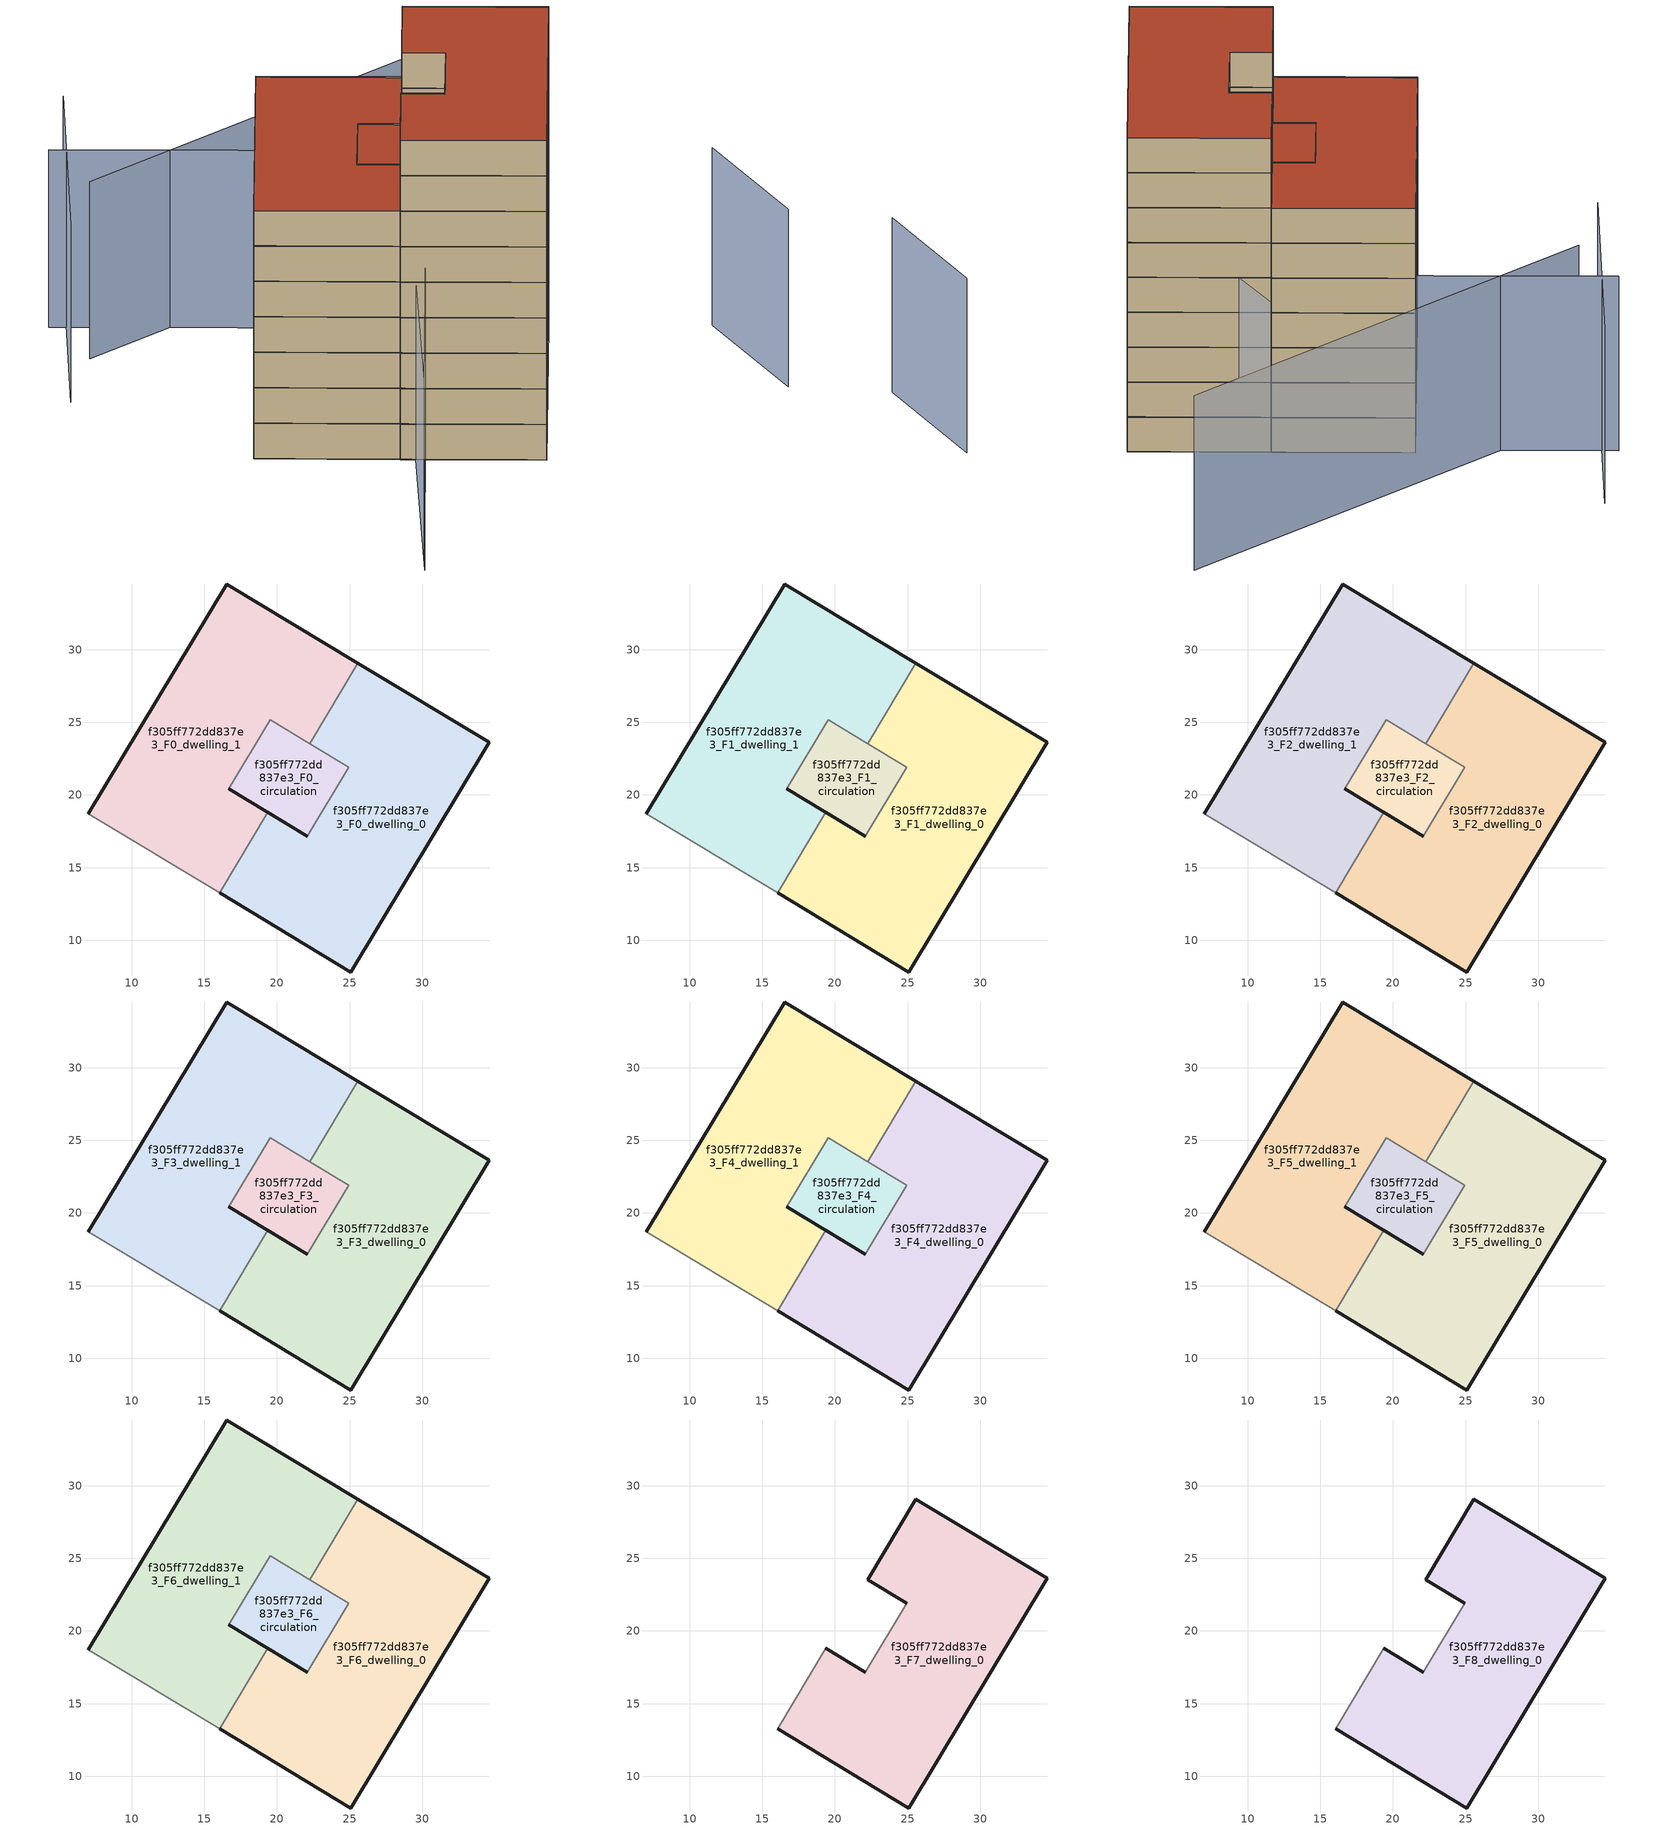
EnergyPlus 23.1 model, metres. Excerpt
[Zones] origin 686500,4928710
f305ff772dd837e3_F0_dwelling_0
 floor ground (EU_floor_Construction): 25.09,7.82 34.62,23.62 25.57,29.07 22.24,23.54 24.95,21.9 22.1,17.16 19.38,18.8 16.05,13.27 z0
 wall outside (EU_wall_Construction): 19.38,18.8 22.1,17.16 / 25.57,29.07 34.62,23.62 25.09,7.82 16.05,13.27 z0:3
 wall to f305ff772dd837e3_F0_dwelling_1 (EU_wall_Construction): 16.05,13.27 19.38,18.8 / 22.24,23.54 25.57,29.07 z0:3
 wall to f305ff772dd837e3_F0_circulation (EU_wall_Construction): 22.1,17.16 24.95,21.9 22.24,23.54 z0:3
f305ff772dd837e3_F0_dwelling_1
 floor ground (EU_floor_Construction): 19.38,18.8 16.67,20.43 19.53,25.17 22.24,23.54 25.57,29.07 16.53,34.52 7,18.72 16.05,13.27 z0
 wall outside (EU_wall_Construction): 7,18.72 16.53,34.52 25.57,29.07 z0:3
 wall adiabatic (EU_wall_Construction): 16.05,13.27 7,18.72 / 22.24,23.54 19.53,25.17 16.67,20.43 19.38,18.8 z0:3
f305ff772dd837e3_F0_circulation
 floor ground (EU_floor_Construction): 22.1,17.16 24.95,21.9 19.53,25.17 16.67,20.43 z0
 wall outside (EU_wall_Construction): 22.1,17.16 16.67,20.43 z0:3
 wall adiabatic (EU_wall_Construction): 19.53,25.18 22.24,23.54 / 16.67,20.43 19.53,25.17 z0:3
f305ff772dd837e3_F1_dwelling_0
 floor to f305ff772dd837e3_F0_dwelling_0 (EU_floor_Construction): 25.09,7.82 34.62,23.62 25.57,29.07 22.24,23.54 24.95,21.9 22.1,17.16 19.38,18.8 16.05,13.27 z3
 wall outside (EU_wall_Construction): 19.38,18.8 22.1,17.16 / 25.57,29.07 34.62,23.62 25.09,7.82 16.05,13.27 z3:6
 wall to f305ff772dd837e3_F1_dwelling_1 (EU_wall_Construction): 16.05,13.27 19.38,18.8 / 22.24,23.54 25.57,29.07 z3:6
 wall to f305ff772dd837e3_F1_circulation (EU_wall_Construction): 22.1,17.16 24.95,21.9 22.24,23.54 z3:6
f305ff772dd837e3_F1_dwelling_1
 floor to f305ff772dd837e3_F0_dwelling_1 (EU_floor_Construction): 19.38,18.8 16.67,20.43 19.53,25.17 22.24,23.54 25.57,29.07 16.53,34.52 7,18.72 16.05,13.27 z3
 wall outside (EU_wall_Construction): 7,18.72 16.53,34.52 25.57,29.07 z3:6
 wall adiabatic (EU_wall_Construction): 16.05,13.27 7,18.72 / 22.24,23.54 19.53,25.17 16.67,20.43 19.38,18.8 z3:6
f305ff772dd837e3_F1_circulation
 floor to f305ff772dd837e3_F0_circulation (EU_floor_Construction): 22.1,17.16 24.95,21.9 19.53,25.17 16.67,20.43 z3
 wall outside (EU_wall_Construction): 22.1,17.16 16.67,20.43 z3:6
 wall adiabatic (EU_wall_Construction): 19.53,25.18 22.24,23.54 / 16.67,20.43 19.53,25.17 z3:6
f305ff772dd837e3_F2_dwelling_0
 floor to f305ff772dd837e3_F1_dwelling_0 (EU_floor_Construction): 25.09,7.82 34.62,23.62 25.57,29.07 22.24,23.54 24.95,21.9 22.1,17.16 19.38,18.8 16.05,13.27 z6
 wall outside (EU_wall_Construction): 19.38,18.8 22.1,17.16 / 25.57,29.07 34.62,23.62 25.09,7.82 16.05,13.27 z6:9
 wall to f305ff772dd837e3_F2_dwelling_1 (EU_wall_Construction): 16.05,13.27 19.38,18.8 / 22.24,23.54 25.57,29.07 z6:9
 wall to f305ff772dd837e3_F2_circulation (EU_wall_Construction): 22.1,17.16 24.95,21.9 22.24,23.54 z6:9
f305ff772dd837e3_F2_dwelling_1
 floor to f305ff772dd837e3_F1_dwelling_1 (EU_floor_Construction): 19.38,18.8 16.67,20.43 19.53,25.17 22.24,23.54 25.57,29.07 16.53,34.52 7,18.72 16.05,13.27 z6
 wall outside (EU_wall_Construction): 7,18.72 16.53,34.52 25.57,29.07 z6:9
 wall adiabatic (EU_wall_Construction): 16.05,13.27 7,18.72 / 22.24,23.54 19.53,25.17 16.67,20.43 19.38,18.8 z6:9
f305ff772dd837e3_F2_circulation
 floor to f305ff772dd837e3_F1_circulation (EU_floor_Construction): 22.1,17.16 24.95,21.9 19.53,25.17 16.67,20.43 z6
 wall outside (EU_wall_Construction): 22.1,17.16 16.67,20.43 z6:9
 wall adiabatic (EU_wall_Construction): 19.53,25.18 22.24,23.54 / 16.67,20.43 19.53,25.17 z6:9
f305ff772dd837e3_F3_dwelling_0
 floor to f305ff772dd837e3_F2_dwelling_0 (EU_floor_Construction): 25.09,7.82 34.62,23.62 25.57,29.07 22.24,23.54 24.95,21.9 22.1,17.16 19.38,18.8 16.05,13.27 z9
 wall outside (EU_wall_Construction): 19.38,18.8 22.1,17.16 / 25.57,29.07 34.62,23.62 25.09,7.82 16.05,13.27 z9:12
 wall to f305ff772dd837e3_F3_dwelling_1 (EU_wall_Construction): 16.05,13.27 19.38,18.8 / 22.24,23.54 25.57,29.07 z9:12
 wall to f305ff772dd837e3_F3_circulation (EU_wall_Construction): 22.1,17.16 24.95,21.9 22.24,23.54 z9:12
f305ff772dd837e3_F3_dwelling_1
 floor to f305ff772dd837e3_F2_dwelling_1 (EU_floor_Construction): 19.38,18.8 16.67,20.43 19.53,25.17 22.24,23.54 25.57,29.07 16.53,34.52 7,18.72 16.05,13.27 z9
 wall outside (EU_wall_Construction): 7,18.72 16.53,34.52 25.57,29.07 z9:12
 wall adiabatic (EU_wall_Construction): 16.05,13.27 7,18.72 / 22.24,23.54 19.53,25.17 16.67,20.43 19.38,18.8 z9:12
f305ff772dd837e3_F3_circulation
 floor to f305ff772dd837e3_F2_circulation (EU_floor_Construction): 22.1,17.16 24.95,21.9 19.53,25.17 16.67,20.43 z9
 wall outside (EU_wall_Construction): 22.1,17.16 16.67,20.43 z9:12
 wall adiabatic (EU_wall_Construction): 19.53,25.18 22.24,23.54 / 16.67,20.43 19.53,25.17 z9:12
f305ff772dd837e3_F4_dwelling_0
 floor to f305ff772dd837e3_F3_dwelling_0 (EU_floor_Construction): 25.09,7.82 34.62,23.62 25.57,29.07 22.24,23.54 24.95,21.9 22.1,17.16 19.38,18.8 16.05,13.27 z12
 wall outside (EU_wall_Construction): 19.38,18.8 22.1,17.16 / 25.57,29.07 34.62,23.62 25.09,7.82 16.05,13.27 z12:15
 wall to f305ff772dd837e3_F4_dwelling_1 (EU_wall_Construction): 16.05,13.27 19.38,18.8 / 22.24,23.54 25.57,29.07 z12:15
 wall to f305ff772dd837e3_F4_circulation (EU_wall_Construction): 22.1,17.16 24.95,21.9 22.24,23.54 z12:15
f305ff772dd837e3_F4_dwelling_1
 floor to f305ff772dd837e3_F3_dwelling_1 (EU_floor_Construction): 19.38,18.8 16.67,20.43 19.53,25.17 22.24,23.54 25.57,29.07 16.53,34.52 7,18.72 16.05,13.27 z12
 wall outside (EU_wall_Construction): 7,18.72 16.53,34.52 25.57,29.07 z12:15
 wall adiabatic (EU_wall_Construction): 16.05,13.27 7,18.72 / 22.24,23.54 19.53,25.17 16.67,20.43 19.38,18.8 z12:15
f305ff772dd837e3_F4_circulation
 floor to f305ff772dd837e3_F3_circulation (EU_floor_Construction): 22.1,17.16 24.95,21.9 19.53,25.17 16.67,20.43 z12
 wall outside (EU_wall_Construction): 22.1,17.16 16.67,20.43 z12:15
 wall adiabatic (EU_wall_Construction): 19.53,25.18 22.24,23.54 / 16.67,20.43 19.53,25.17 z12:15
f305ff772dd837e3_F5_dwelling_0
 floor to f305ff772dd837e3_F4_dwelling_0 (EU_floor_Construction): 25.09,7.82 34.62,23.62 25.57,29.07 22.24,23.54 24.95,21.9 22.1,17.16 19.38,18.8 16.05,13.27 z15
 wall outside (EU_wall_Construction): 19.38,18.8 22.1,17.16 / 25.57,29.07 34.62,23.62 25.09,7.82 16.05,13.27 z15:18
 wall to f305ff772dd837e3_F5_dwelling_1 (EU_wall_Construction): 16.05,13.27 19.38,18.8 / 22.24,23.54 25.57,29.07 z15:18
 wall to f305ff772dd837e3_F5_circulation (EU_wall_Construction): 22.1,17.16 24.95,21.9 22.24,23.54 z15:18
f305ff772dd837e3_F5_dwelling_1
 floor to f305ff772dd837e3_F4_dwelling_1 (EU_floor_Construction): 19.38,18.8 16.67,20.43 19.53,25.17 22.24,23.54 25.57,29.07 16.53,34.52 7,18.72 16.05,13.27 z15
 wall outside (EU_wall_Construction): 7,18.72 16.53,34.52 25.57,29.07 z15:18
 wall adiabatic (EU_wall_Construction): 16.05,13.27 7,18.72 / 22.24,23.54 19.53,25.17 16.67,20.43 19.38,18.8 z15:18
f305ff772dd837e3_F5_circulation
 floor to f305ff772dd837e3_F4_circulation (EU_floor_Construction): 22.1,17.16 24.95,21.9 19.53,25.17 16.67,20.43 z15
 wall outside (EU_wall_Construction): 22.1,17.16 16.67,20.43 z15:18
 wall adiabatic (EU_wall_Construction): 19.53,25.18 22.24,23.54 / 16.67,20.43 19.53,25.17 z15:18
f305ff772dd837e3_F6_dwelling_0
 floor to f305ff772dd837e3_F5_dwelling_0 (EU_floor_Construction): 25.09,7.82 34.62,23.62 25.57,29.07 22.24,23.54 24.95,21.9 22.1,17.16 19.38,18.8 16.05,13.27 z18
 wall outside (EU_wall_Construction): 19.38,18.8 22.1,17.16 / 25.57,29.07 34.62,23.62 25.09,7.82 16.05,13.27 z18:21
 wall to f305ff772dd837e3_F6_dwelling_1 (EU_wall_Construction): 16.05,13.27 19.38,18.8 / 22.24,23.54 25.57,29.07 z18:21
 wall to f305ff772dd837e3_F6_circulation (EU_wall_Construction): 22.1,17.16 24.95,21.9 22.24,23.54 z18:21
f305ff772dd837e3_F6_dwelling_1
 floor to f305ff772dd837e3_F5_dwelling_1 (EU_floor_Construction): 19.38,18.8 16.67,20.43 19.53,25.17 22.24,23.54 25.57,29.07 16.53,34.52 7,18.72 16.05,13.27 z18
 wall outside (EU_wall_Construction): 7,18.72 16.53,34.52 25.57,29.07 z18:21
 wall adiabatic (EU_wall_Construction): 16.05,13.27 7,18.72 / 22.24,23.54 19.53,25.17 16.67,20.43 19.38,18.8 z18:21
 roof outside (EU_roof_Construction): 25.57,29.07 22.24,23.54 19.53,25.17 16.67,20.43 19.38,18.8 16.05,13.27 7,18.72 16.53,34.52 z21
f305ff772dd837e3_F6_circulation
 floor to f305ff772dd837e3_F5_circulation (EU_floor_Construction): 22.1,17.16 24.95,21.9 19.53,25.17 16.67,20.43 z18
 wall outside (EU_wall_Construction): 22.1,17.16 16.67,20.43 z18:21
 wall adiabatic (EU_wall_Construction): 19.53,25.18 22.24,23.54 / 16.67,20.43 19.53,25.17 z18:21
 roof outside (EU_roof_Construction): 24.95,21.9 22.1,17.16 16.67,20.43 19.53,25.17 z21
f305ff772dd837e3_F7_dwelling_0
 floor to f305ff772dd837e3_F6_dwelling_0 (EU_floor_Construction): 25.09,7.82 34.62,23.62 25.57,29.07 22.24,23.54 24.95,21.9 22.1,17.16 19.38,18.8 16.05,13.27 z21
 wall outside (EU_wall_Construction): 19.38,18.8 22.1,17.16 / 24.95,21.9 22.24,23.54 25.57,29.07 34.62,23.62 25.09,7.82 16.05,13.27 z21:24
 wall adiabatic (EU_wall_Construction): 16.05,13.27 19.38,18.8 / 22.1,17.16 24.95,21.9 z21:24
f305ff772dd837e3_F8_dwelling_0
 floor to f305ff772dd837e3_F7_dwelling_0 (EU_floor_Construction): 25.09,7.82 34.62,23.62 25.57,29.07 22.24,23.54 24.95,21.9 22.1,17.16 19.38,18.8 16.05,13.27 z24
 wall outside (EU_wall_Construction): 19.38,18.8 22.1,17.16 / 24.95,21.9 22.24,23.54 25.57,29.07 34.62,23.62 25.09,7.82 16.05,13.27 z24:27
 wall adiabatic (EU_wall_Construction): 16.05,13.27 19.38,18.8 / 22.1,17.16 24.95,21.9 z24:27
 roof outside (EU_roof_Construction): 34.62,23.62 25.09,7.82 16.05,13.27 19.38,18.8 22.1,17.16 24.95,21.9 22.24,23.54 25.57,29.07 z27
shading: 9.83,-0.7 24.96,27.51 / 45.2,7.69 44.81,17.74 / 3.54,41.81 26.87,27.82 / 26.87,27.82 10.3,0.19 / 27.93,22.87 27.34,31.96 / 8.18,47.6 -0.37,32.14 / 38.81,40.33 3.85,36.56 z0:15
[Building]
EU S2 Campaign: North Axis=0; Terrain=City; Solar Distribution=FullExterior
[Site:Location]
Bologna: Latitude=44.5; Longitude=11.25; Time Zone=1; Elevation=37
[SizingPeriod:WeatherFileDays]
AnnualSizingPeriod: Begin Month=1; Begin Day of Month=1; End Month=12; End Day of Month=31; Day of Week for Start Day=Monday; Use Weather File Daylight Saving Period=No; Use Weather File Rain and Snow Indicators=No
[MATERIAL]
EU_InternalMass_Material: Roughness=MediumRough; Thickness=0.1; Conductivity=1; Density=1800; Specific Heat=900; Thermal Absorptance=0.9; Solar Absorptance=0.7; Visible Absorptance=0.7
[MATERIAL:NOMASS] Roughness=MediumRough; Thermal Absorptance=0.9; Solar Absorptance=0.7; Visible Absorptance=0.7
Name | Thermal Resistance
EU_wall_NoMass | 0.905828
EU_roof_NoMass | 0.37593
EU_floor_NoMass | 0.67114
[CONSTRUCTION]
EU_wall_Construction: EU_wall_NoMass
EU_roof_Construction: EU_roof_NoMass
EU_floor_Construction: EU_floor_NoMass
EU_InternalMass_Construction: EU_InternalMass_Material
[ZONE] Type=1; Multiplier=1; Ceiling Height=autocalculate; Floor Area=autocalculate; Part of Total Floor Area=Yes
Name | Volume
f305ff772dd837e3_F0_dwelling_0; f305ff772dd837e3_F1_dwelling_0; f305ff772dd837e3_F2_dwelling_0; f305ff772dd837e3_F3_dwelling_0; f305ff772dd837e3_F4_dwelling_0; f305ff772dd837e3_F5_dwelling_0; f305ff772dd837e3_F6_dwelling_0; f305ff772dd837e3_F7_dwelling_0; f305ff772dd837e3_F8_dwelling_0 | 531.949
f305ff772dd837e3_F0_dwelling_1 | 531.973
f305ff772dd837e3_F1_dwelling_1; f305ff772dd837e3_F2_dwelling_1; f305ff772dd837e3_F3_dwelling_1; f305ff772dd837e3_F4_dwelling_1; f305ff772dd837e3_F5_dwelling_1; f305ff772dd837e3_F6_dwelling_1 | 531.975
f305ff772dd837e3_F0_circulation | 105.215
f305ff772dd837e3_F1_circulation; f305ff772dd837e3_F2_circulation; f305ff772dd837e3_F3_circulation; f305ff772dd837e3_F4_circulation; f305ff772dd837e3_F5_circulation; f305ff772dd837e3_F6_circulation | 105.213
[INTERNALMASS] Construction=EU_InternalMass_Construction
Name | Zone or ZoneList | Surface Area
f305ff772dd837e3_F0_dwelling_0_EU_InternalMass | f305ff772dd837e3_F0_dwelling_0 | 177.315
f305ff772dd837e3_F0_dwelling_1_EU_InternalMass | f305ff772dd837e3_F0_dwelling_1 | 177.315
f305ff772dd837e3_F1_dwelling_0_EU_InternalMass | f305ff772dd837e3_F1_dwelling_0 | 177.315
f305ff772dd837e3_F1_dwelling_1_EU_InternalMass | f305ff772dd837e3_F1_dwelling_1 | 177.315
f305ff772dd837e3_F2_dwelling_0_EU_InternalMass | f305ff772dd837e3_F2_dwelling_0 | 177.315
f305ff772dd837e3_F2_dwelling_1_EU_InternalMass | f305ff772dd837e3_F2_dwelling_1 | 177.315
f305ff772dd837e3_F3_dwelling_0_EU_InternalMass | f305ff772dd837e3_F3_dwelling_0 | 177.315
f305ff772dd837e3_F3_dwelling_1_EU_InternalMass | f305ff772dd837e3_F3_dwelling_1 | 177.315
f305ff772dd837e3_F4_dwelling_0_EU_InternalMass | f305ff772dd837e3_F4_dwelling_0 | 177.315
f305ff772dd837e3_F4_dwelling_1_EU_InternalMass | f305ff772dd837e3_F4_dwelling_1 | 177.315
f305ff772dd837e3_F5_dwelling_0_EU_InternalMass | f305ff772dd837e3_F5_dwelling_0 | 177.315
f305ff772dd837e3_F5_dwelling_1_EU_InternalMass | f305ff772dd837e3_F5_dwelling_1 | 177.315
f305ff772dd837e3_F6_dwelling_0_EU_InternalMass | f305ff772dd837e3_F6_dwelling_0 | 177.315
f305ff772dd837e3_F6_dwelling_1_EU_InternalMass | f305ff772dd837e3_F6_dwelling_1 | 177.315
f305ff772dd837e3_F7_dwelling_0_EU_InternalMass | f305ff772dd837e3_F7_dwelling_0 | 390.152
f305ff772dd837e3_F8_dwelling_0_EU_InternalMass | f305ff772dd837e3_F8_dwelling_0 | 390.152
[OTHEREQUIPMENT] Fuel Type=Electricity; Design Level Calculation Method=Watts/Area; Power per Zone Floor Area=1; Fraction Latent=0; Fraction Radiant=0; Fraction Lost=0; Carbon Dioxide Generation Rate=0; EndUse Subcategory=EU_Step8_InternalGains
Name | Zone or ZoneList or Space or SpaceList | Schedule
EU_Step8_InternalGain_f305ff772dd837e3_F0_dwelling_0_f000 | f305ff772dd837e3_F0_dwelling_0 | EU_Step8_GainSchedule_f305ff772dd837e3_F0_dwelling_0_f000
EU_Step8_InternalGain_f305ff772dd837e3_F0_dwelling_1_f000 | f305ff772dd837e3_F0_dwelling_1 | EU_Step8_GainSchedule_f305ff772dd837e3_F0_dwelling_1_f000
EU_Step8_InternalGain_f305ff772dd837e3_F1_dwelling_0_f000 | f305ff772dd837e3_F1_dwelling_0 | EU_Step8_GainSchedule_f305ff772dd837e3_F1_dwelling_0_f000
EU_Step8_InternalGain_f305ff772dd837e3_F1_dwelling_1_f000 | f305ff772dd837e3_F1_dwelling_1 | EU_Step8_GainSchedule_f305ff772dd837e3_F1_dwelling_1_f000
EU_Step8_InternalGain_f305ff772dd837e3_F2_dwelling_0_f000 | f305ff772dd837e3_F2_dwelling_0 | EU_Step8_GainSchedule_f305ff772dd837e3_F2_dwelling_0_f000
EU_Step8_InternalGain_f305ff772dd837e3_F2_dwelling_1_f000 | f305ff772dd837e3_F2_dwelling_1 | EU_Step8_GainSchedule_f305ff772dd837e3_F2_dwelling_1_f000
EU_Step8_InternalGain_f305ff772dd837e3_F3_dwelling_0_f000 | f305ff772dd837e3_F3_dwelling_0 | EU_Step8_GainSchedule_f305ff772dd837e3_F3_dwelling_0_f000
EU_Step8_InternalGain_f305ff772dd837e3_F3_dwelling_1_f000 | f305ff772dd837e3_F3_dwelling_1 | EU_Step8_GainSchedule_f305ff772dd837e3_F3_dwelling_1_f000
EU_Step8_InternalGain_f305ff772dd837e3_F4_dwelling_0_f000 | f305ff772dd837e3_F4_dwelling_0 | EU_Step8_GainSchedule_f305ff772dd837e3_F4_dwelling_0_f000
EU_Step8_InternalGain_f305ff772dd837e3_F4_dwelling_1_f000 | f305ff772dd837e3_F4_dwelling_1 | EU_Step8_GainSchedule_f305ff772dd837e3_F4_dwelling_1_f000
EU_Step8_InternalGain_f305ff772dd837e3_F5_dwelling_0_f000 | f305ff772dd837e3_F5_dwelling_0 | EU_Step8_GainSchedule_f305ff772dd837e3_F5_dwelling_0_f000
EU_Step8_InternalGain_f305ff772dd837e3_F5_dwelling_1_f000 | f305ff772dd837e3_F5_dwelling_1 | EU_Step8_GainSchedule_f305ff772dd837e3_F5_dwelling_1_f000
EU_Step8_InternalGain_f305ff772dd837e3_F6_dwelling_0_f000 | f305ff772dd837e3_F6_dwelling_0 | EU_Step8_GainSchedule_f305ff772dd837e3_F6_dwelling_0_f000
EU_Step8_InternalGain_f305ff772dd837e3_F6_dwelling_1_f000 | f305ff772dd837e3_F6_dwelling_1 | EU_Step8_GainSchedule_f305ff772dd837e3_F6_dwelling_1_f000
EU_Step8_InternalGain_f305ff772dd837e3_F7_dwelling_0_f000 | f305ff772dd837e3_F7_dwelling_0 | EU_Step8_GainSchedule_f305ff772dd837e3_F7_dwelling_0_f000
EU_Step8_InternalGain_f305ff772dd837e3_F8_dwelling_0_f000 | f305ff772dd837e3_F8_dwelling_0 | EU_Step8_GainSchedule_f305ff772dd837e3_F8_dwelling_0_f000
[ZONEINFILTRATION:DESIGNFLOWRATE] Schedule=EU_AlwaysOn; Design Flow Rate Calculation Method=Flow/Area; Flow Rate per Floor Area=0.0005; Constant Term Coefficient=1; Temperature Term Coefficient=0; Velocity Term Coefficient=0; Velocity Squared Term Coefficient=0
Name | Zone or ZoneList or Space or SpaceList
EU_Circulation_Infiltration_f305ff772dd837e3_F0_circulation | f305ff772dd837e3_F0_circulation
EU_Circulation_Infiltration_f305ff772dd837e3_F1_circulation | f305ff772dd837e3_F1_circulation
EU_Circulation_Infiltration_f305ff772dd837e3_F2_circulation | f305ff772dd837e3_F2_circulation
EU_Circulation_Infiltration_f305ff772dd837e3_F3_circulation | f305ff772dd837e3_F3_circulation
EU_Circulation_Infiltration_f305ff772dd837e3_F4_circulation | f305ff772dd837e3_F4_circulation
EU_Circulation_Infiltration_f305ff772dd837e3_F5_circulation | f305ff772dd837e3_F5_circulation
EU_Circulation_Infiltration_f305ff772dd837e3_F6_circulation | f305ff772dd837e3_F6_circulation
[ZONEVENTILATION:DESIGNFLOWRATE] Schedule=EU_AlwaysOn; Design Flow Rate Calculation Method=AirChanges/Hour; Air Changes per Hour=0.73129; Ventilation Type=Natural; Fan Pressure Rise=0; Fan Total Efficiency=1; Constant Term Coefficient=1; Temperature Term Coefficient=0; Velocity Term Coefficient=0; Velocity Squared Term Coefficient=0; Minimum Indoor Temperature=-100; Maximum Indoor Temperature=100; Delta Temperature=-100; Minimum Outdoor Temperature=-100; Maximum Outdoor Temperature=100; Maximum Wind Speed=40
Name | Zone or ZoneList or Space or SpaceList
EU_ConstantAir_f305ff772dd837e3_F0_dwelling_0 | f305ff772dd837e3_F0_dwelling_0
EU_ConstantAir_f305ff772dd837e3_F0_dwelling_1 | f305ff772dd837e3_F0_dwelling_1
EU_ConstantAir_f305ff772dd837e3_F1_dwelling_0 | f305ff772dd837e3_F1_dwelling_0
EU_ConstantAir_f305ff772dd837e3_F1_dwelling_1 | f305ff772dd837e3_F1_dwelling_1
EU_ConstantAir_f305ff772dd837e3_F2_dwelling_0 | f305ff772dd837e3_F2_dwelling_0
EU_ConstantAir_f305ff772dd837e3_F2_dwelling_1 | f305ff772dd837e3_F2_dwelling_1
EU_ConstantAir_f305ff772dd837e3_F3_dwelling_0 | f305ff772dd837e3_F3_dwelling_0
EU_ConstantAir_f305ff772dd837e3_F3_dwelling_1 | f305ff772dd837e3_F3_dwelling_1
EU_ConstantAir_f305ff772dd837e3_F4_dwelling_0 | f305ff772dd837e3_F4_dwelling_0
EU_ConstantAir_f305ff772dd837e3_F4_dwelling_1 | f305ff772dd837e3_F4_dwelling_1
EU_ConstantAir_f305ff772dd837e3_F5_dwelling_0 | f305ff772dd837e3_F5_dwelling_0
EU_ConstantAir_f305ff772dd837e3_F5_dwelling_1 | f305ff772dd837e3_F5_dwelling_1
EU_ConstantAir_f305ff772dd837e3_F6_dwelling_0 | f305ff772dd837e3_F6_dwelling_0
EU_ConstantAir_f305ff772dd837e3_F6_dwelling_1 | f305ff772dd837e3_F6_dwelling_1
EU_ConstantAir_f305ff772dd837e3_F7_dwelling_0 | f305ff772dd837e3_F7_dwelling_0
EU_ConstantAir_f305ff772dd837e3_F8_dwelling_0 | f305ff772dd837e3_F8_dwelling_0
[HVACTEMPLATE:THERMOSTAT] Constant Heating Setpoint=20; Constant Cooling Setpoint=50
EU_HeatOnly_f305ff772dd837e3_F0_dwelling_0; EU_HeatOnly_f305ff772dd837e3_F0_dwelling_1; EU_HeatOnly_f305ff772dd837e3_F1_dwelling_0; EU_HeatOnly_f305ff772dd837e3_F1_dwelling_1; EU_HeatOnly_f305ff772dd837e3_F2_dwelling_0; EU_HeatOnly_f305ff772dd837e3_F2_dwelling_1; EU_HeatOnly_f305ff772dd837e3_F3_dwelling_0; EU_HeatOnly_f305ff772dd837e3_F3_dwelling_1; EU_HeatOnly_f305ff772dd837e3_F4_dwelling_0; EU_HeatOnly_f305ff772dd837e3_F4_dwelling_1; EU_HeatOnly_f305ff772dd837e3_F5_dwelling_0; EU_HeatOnly_f305ff772dd837e3_F5_dwelling_1; EU_HeatOnly_f305ff772dd837e3_F6_dwelling_0; EU_HeatOnly_f305ff772dd837e3_F6_dwelling_1; EU_HeatOnly_f305ff772dd837e3_F7_dwelling_0; EU_HeatOnly_f305ff772dd837e3_F8_dwelling_0
[HVACTEMPLATE:ZONE:IDEALLOADSAIRSYSTEM] System Availability Schedule=EU_AlwaysOn; Maximum Heating Supply Air Temperature=50; Minimum Cooling Supply Air Temperature=13; Maximum Heating Supply Air Humidity Ratio=0.0156; Minimum Cooling Supply Air Humidity Ratio=0.0077; Heating Limit=NoLimit; Cooling Limit=NoLimit; Heating Availability Schedule=EU_AlwaysOn; Cooling Availability Schedule=EU_CoolingOff; Dehumidification Control Type=ConstantSensibleHeatRatio; Cooling Sensible Heat Ratio=0.7; Dehumidification Setpoint=60; Humidification Control Type=None; Humidification Setpoint=30; Outdoor Air Method=None; Outdoor Air Flow Rate per Person=0.00944; Outdoor Air Flow Rate per Zone Floor Area=0; Outdoor Air Flow Rate per Zone=0; Demand Controlled Ventilation Type=None; Outdoor Air Economizer Type=NoEconomizer; Heat Recovery Type=None; Sensible Heat Recovery Effectiveness=0.7; Latent Heat Recovery Effectiveness=0.65
Name | Template Thermostat
f305ff772dd837e3_F0_dwelling_0 | EU_HeatOnly_f305ff772dd837e3_F0_dwelling_0
f305ff772dd837e3_F0_dwelling_1 | EU_HeatOnly_f305ff772dd837e3_F0_dwelling_1
f305ff772dd837e3_F1_dwelling_0 | EU_HeatOnly_f305ff772dd837e3_F1_dwelling_0
f305ff772dd837e3_F1_dwelling_1 | EU_HeatOnly_f305ff772dd837e3_F1_dwelling_1
f305ff772dd837e3_F2_dwelling_0 | EU_HeatOnly_f305ff772dd837e3_F2_dwelling_0
f305ff772dd837e3_F2_dwelling_1 | EU_HeatOnly_f305ff772dd837e3_F2_dwelling_1
f305ff772dd837e3_F3_dwelling_0 | EU_HeatOnly_f305ff772dd837e3_F3_dwelling_0
f305ff772dd837e3_F3_dwelling_1 | EU_HeatOnly_f305ff772dd837e3_F3_dwelling_1
f305ff772dd837e3_F4_dwelling_0 | EU_HeatOnly_f305ff772dd837e3_F4_dwelling_0
f305ff772dd837e3_F4_dwelling_1 | EU_HeatOnly_f305ff772dd837e3_F4_dwelling_1
f305ff772dd837e3_F5_dwelling_0 | EU_HeatOnly_f305ff772dd837e3_F5_dwelling_0
f305ff772dd837e3_F5_dwelling_1 | EU_HeatOnly_f305ff772dd837e3_F5_dwelling_1
f305ff772dd837e3_F6_dwelling_0 | EU_HeatOnly_f305ff772dd837e3_F6_dwelling_0
f305ff772dd837e3_F6_dwelling_1 | EU_HeatOnly_f305ff772dd837e3_F6_dwelling_1
f305ff772dd837e3_F7_dwelling_0 | EU_HeatOnly_f305ff772dd837e3_F7_dwelling_0
f305ff772dd837e3_F8_dwelling_0 | EU_HeatOnly_f305ff772dd837e3_F8_dwelling_0
[SIZING:ZONE] Zone Cooling Design Supply Air Temperature Input Method=SupplyAirTemperature; Zone Cooling Design Supply Air Temperature=13; Zone Heating Design Supply Air Temperature Input Method=SupplyAirTemperature; Zone Heating Design Supply Air Temperature=50; Zone Cooling Design Supply Air Humidity Ratio=0.008; Zone Heating Design Supply Air Humidity Ratio=0.008; Cooling Design Air Flow Method=DesignDay; Cooling Design Air Flow Rate=0; Cooling Minimum Air Flow per Zone Floor Area=0.000762; Cooling Minimum Air Flow=0; Cooling Minimum Air Flow Fraction=0.2; Heating Design Air Flow Method=DesignDay; Heating Design Air Flow Rate=0; Heating Maximum Air Flow per Zone Floor Area=0.002032; Heating Maximum Air Flow=0.141576; Heating Maximum Air Flow Fraction=0.3; Account for Dedicated Outdoor Air System=No; Dedicated Outdoor Air System Control Strategy=NeutralSupplyAir; Dedicated Outdoor Air Low Setpoint Temperature for Design=autosize; Dedicated Outdoor Air High Setpoint Temperature for Design=autosize; Zone Load Sizing Method=Sensible Load Only No Latent Load; Zone Latent Cooling Design Supply Air Humidity Ratio Input Method=HumidityRatioDifference; Zone Cooling Design Supply Air Humidity Ratio Difference=0.005; Zone Latent Heating Design Supply Air Humidity Ratio Input Method=HumidityRatioDifference; Zone Humidification Design Supply Air Humidity Ratio Difference=0.005
f305ff772dd837e3_F0_dwelling_0; f305ff772dd837e3_F0_dwelling_1; f305ff772dd837e3_F1_dwelling_0; f305ff772dd837e3_F1_dwelling_1; f305ff772dd837e3_F2_dwelling_0; f305ff772dd837e3_F2_dwelling_1; f305ff772dd837e3_F3_dwelling_0; f305ff772dd837e3_F3_dwelling_1; f305ff772dd837e3_F4_dwelling_0; f305ff772dd837e3_F4_dwelling_1; f305ff772dd837e3_F5_dwelling_0; f305ff772dd837e3_F5_dwelling_1; f305ff772dd837e3_F6_dwelling_0; f305ff772dd837e3_F6_dwelling_1; f305ff772dd837e3_F7_dwelling_0; f305ff772dd837e3_F8_dwelling_0
[SCHEDULE:CONSTANT]
Name | Hourly Value
EU_AlwaysOn | 1
EU_CoolingOff | 0
[SCHEDULE:FILE] Column Number=1; Rows to Skip at Top=0; Number of Hours of Data=8760; Column Separator=Comma; Interpolate to Timestep=No; Minutes per Item=60; Adjust Schedule for Daylight Savings=Yes
Name | File
EU_Step8_GainSchedule_f305ff772dd837e3_F0_dwelling_0_f000 | ../../schedules/f305ff772dd837e3/f305ff772dd837e3_F0_dwelling_0_f000_gain.csv
EU_Step8_GainSchedule_f305ff772dd837e3_F0_dwelling_1_f000 | ../../schedules/f305ff772dd837e3/f305ff772dd837e3_F0_dwelling_1_f000_gain.csv
EU_Step8_GainSchedule_f305ff772dd837e3_F1_dwelling_0_f000 | ../../schedules/f305ff772dd837e3/f305ff772dd837e3_F1_dwelling_0_f000_gain.csv
EU_Step8_GainSchedule_f305ff772dd837e3_F1_dwelling_1_f000 | ../../schedules/f305ff772dd837e3/f305ff772dd837e3_F1_dwelling_1_f000_gain.csv
EU_Step8_GainSchedule_f305ff772dd837e3_F2_dwelling_0_f000 | ../../schedules/f305ff772dd837e3/f305ff772dd837e3_F2_dwelling_0_f000_gain.csv
EU_Step8_GainSchedule_f305ff772dd837e3_F2_dwelling_1_f000 | ../../schedules/f305ff772dd837e3/f305ff772dd837e3_F2_dwelling_1_f000_gain.csv
EU_Step8_GainSchedule_f305ff772dd837e3_F3_dwelling_0_f000 | ../../schedules/f305ff772dd837e3/f305ff772dd837e3_F3_dwelling_0_f000_gain.csv
EU_Step8_GainSchedule_f305ff772dd837e3_F3_dwelling_1_f000 | ../../schedules/f305ff772dd837e3/f305ff772dd837e3_F3_dwelling_1_f000_gain.csv
EU_Step8_GainSchedule_f305ff772dd837e3_F4_dwelling_0_f000 | ../../schedules/f305ff772dd837e3/f305ff772dd837e3_F4_dwelling_0_f000_gain.csv
EU_Step8_GainSchedule_f305ff772dd837e3_F4_dwelling_1_f000 | ../../schedules/f305ff772dd837e3/f305ff772dd837e3_F4_dwelling_1_f000_gain.csv
EU_Step8_GainSchedule_f305ff772dd837e3_F5_dwelling_0_f000 | ../../schedules/f305ff772dd837e3/f305ff772dd837e3_F5_dwelling_0_f000_gain.csv
EU_Step8_GainSchedule_f305ff772dd837e3_F5_dwelling_1_f000 | ../../schedules/f305ff772dd837e3/f305ff772dd837e3_F5_dwelling_1_f000_gain.csv
EU_Step8_GainSchedule_f305ff772dd837e3_F6_dwelling_0_f000 | ../../schedules/f305ff772dd837e3/f305ff772dd837e3_F6_dwelling_0_f000_gain.csv
EU_Step8_GainSchedule_f305ff772dd837e3_F6_dwelling_1_f000 | ../../schedules/f305ff772dd837e3/f305ff772dd837e3_F6_dwelling_1_f000_gain.csv
EU_Step8_GainSchedule_f305ff772dd837e3_F7_dwelling_0_f000 | ../../schedules/f305ff772dd837e3/f305ff772dd837e3_F7_dwelling_0_f000_gain.csv
EU_Step8_GainSchedule_f305ff772dd837e3_F8_dwelling_0_f000 | ../../schedules/f305ff772dd837e3/f305ff772dd837e3_F8_dwelling_0_f000_gain.csv
